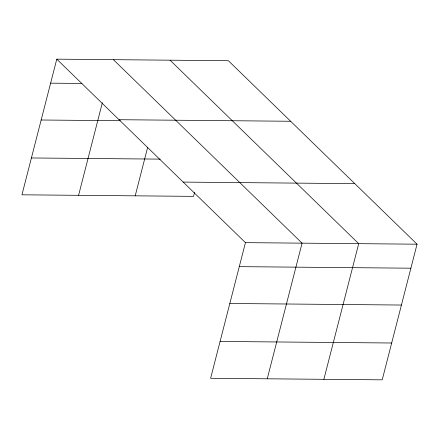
<?xml version="1.0" encoding="UTF-8"?>
<svg xmlns="http://www.w3.org/2000/svg" width="439" height="439" viewBox="0 0 439 439"><rect width="100%" height="100%" fill="white"/><g stroke="black" fill="none" stroke-linecap="round" stroke-linejoin="round"><path stroke-width="0.66" d="M56.779 59.161L245.445 242.641L210.621 378.286L382.221 379.839L417.05 244.194L228.379 60.714L56.779 59.161L21.95 194.806L193.555 196.359L194.565 192.408M78.581 195.317L102.347 102.753M135.207 195.832L147.691 147.208M267.247 378.802L302.076 243.157L113.405 59.671M323.878 379.312L358.707 243.667L170.036 60.181M50.617 83.163L82 83.443M119.04 119.71L290.64 121.263M41.156 120.006L120.302 120.72M31.41 157.963L160.273 159.127M183.184 182.092L354.789 183.645M245.445 242.641L417.05 244.194M239.282 266.643L410.888 268.196M229.822 303.486L401.427 305.039M220.076 341.449L391.681 343.002"/></g></svg>
